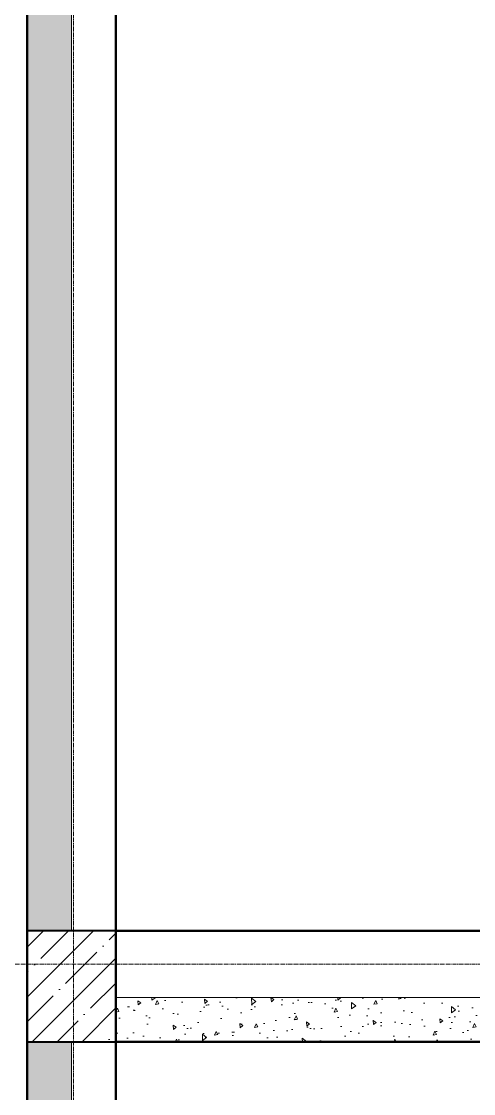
# Model space of a CAD drawing. Header units: millimetres. Extents: x -7155 to 483283, y -227682 to 148426.
# Drawn here: x 45825 to 47861, y 90316 to 95150 of the extents above; entities that cross this region are included whole.
import ezdxf

# ---------------------------------------------------------------- set-up
doc = ezdxf.new("R2010")
doc.units = ezdxf.units.MM
doc.linetypes.add('CENTER2', pattern=[28.575, 19.05, -3.175, 3.175, -3.175])
doc.linetypes.add('HIDDEN2', pattern=[4.7625, 3.175, -1.5875])
for name, color, linetype, lineweight in [('АР_Колонны', 70, 'Continuous', 30), ('АР_Стены ЖБ', 7, 'Continuous', 30), ('АР_Стены ПЕНОблок', 52, 'Continuous', 20), ('АР_Тонкая', 254, 'Continuous', 5), ('АР_Штриховка', 8, 'Continuous', 0)]:
    doc.layers.add(name, color=color, linetype=linetype, lineweight=lineweight)
doc.layers.add('АР_Оси_РД_100', color=7, linetype='Continuous', lineweight=0, true_color=0x525252)
doc.layers.add('РД_Оси_100', color=7, linetype='Continuous', lineweight=0, true_color=0x525252)
doc.layers.add('КР_Балки-0.5', color=60, linetype='Continuous', lineweight=50, plot=False)

# ---------------------------------------------------------------- blocks, each defined once
blk = doc.blocks.new('СОШ_2200_АР_ОСИ_М100_28.05.24')
at = {"layer": 'АР_Оси_РД_100', "linetype": 'CENTER2'}
blk.add_line((-5954.958, 90900), (119910, 90900), dxfattribs=at)
blk.add_lwpolyline([(46060, -6163.105), (46060, 139538.679), (46130, 139938.679)], dxfattribs=at)

msp = doc.modelspace()

# ---------------------------------------------------------------- hatches: boundary and pattern name
at = {"layer": 'АР_Штриховка', "linetype": 'Continuous', "lineweight": 0, "true_color": 0x000000}
h = msp.add_hatch(dxfattribs=at)
h.set_pattern_fill('AR-CONC', color=18, angle=-315, style=0)
h.paths.add_polyline_path([(46050.2, 96100), (45850.2, 96100), (45850.2, 91050), (46050.2, 91050)], flags=0)
at = {"layer": 'АР_Штриховка', "linetype": 'Continuous', "lineweight": 5, "true_color": 0x000000}
h = msp.add_hatch(dxfattribs=at)
h.set_pattern_fill('ANSI35', color=18, scale=25, style=0)
h.paths.add_polyline_path([(45850, 90550), (46250, 90550), (46250, 91050), (45850, 91050)], flags=0)
at = {"layer": 'АР_Штриховка', "linetype": 'Continuous', "lineweight": 0, "true_color": 0x000000}
h = msp.add_hatch(dxfattribs=at)
h.set_pattern_fill('AR-CONC', color=18, angle=-315, style=0)
h.paths.add_polyline_path([(46250, 90750), (46250, 90550), (48060, 90550), (48060, 90750)], flags=0)
h = msp.add_hatch(dxfattribs=at)
h.set_pattern_fill('AR-CONC', color=18, angle=-315, style=0)
h.paths.add_polyline_path([(46050.3, 90550), (45850.3, 90550), (45850.3, 90000), (46050.3, 90000)], flags=0)
h.paths.add_polyline_path([(46050.3, 88000), (45850.3, 88000), (45850.4, 86400), (46000.4, 86466.7), (46050.4, 86600)], flags=0)
h.paths.add_polyline_path([(46050.4, 86400), (46000.4, 86466.7), (45850.4, 86400), (45850.4, 85100), (46050.4, 85100)], flags=0)

# ---------------------------------------------------------------- linework, layer by layer
at = {"layer": 'АР_Колонны', "color": 18, "linetype": 'HIDDEN2', "lineweight": 25, "true_color": 0x000000}
for p, q in [((45850, 91050), (46250, 91050)), ((45850, 90550), (45850, 91050)), ((46250, 91050), (46250, 90550)), ((46250, 90550), (45850, 90550))]:
    msp.add_line(p, q, dxfattribs=at)
at = {"layer": 'АР_Колонны', "color": 18, "linetype": 'Continuous', "lineweight": 30, "true_color": 0x000000}
for p, q in [((46250, 91050), (45850, 91050)), ((45850, 91050), (45850, 90550)), ((46250, 90550), (46250, 91050)), ((45850, 90550), (46250, 90550))]:
    msp.add_line(p, q, dxfattribs=at)
at = {"layer": 'АР_Стены ЖБ', "color": 18, "linetype": 'Continuous', "lineweight": 40, "true_color": 0x000000}
for p, q in [((46250, 91050), (45850, 91050)), ((45850, 91050), (45850, 90550)), ((46250, 90550), (46250, 91050)), ((45850, 90550), (46250, 90550))]:
    msp.add_line(p, q, dxfattribs=at)
at = {"layer": 'АР_Стены ПЕНОблок', "color": 18, "linetype": 'Continuous', "lineweight": 20, "true_color": 0x000000}
for p, q in [((45850.2, 96100), (45850.2, 91050)), ((46050.2, 91050), (46050.2, 96100)), ((45850.2, 91050), (46050.2, 91050)), ((46250, 90750), (46250, 90550)), ((48060, 90750), (46250, 90750)), ((46050.3, 90550), (45850.3, 90550)), ((45850.3, 90550), (45850.3, 90000)), ((46050.3, 90000), (46050.3, 90550)), ((46250, 90550), (48060, 90550))]:
    msp.add_line(p, q, dxfattribs=at)
at = {"layer": 'АР_Тонкая', "color": 18, "lineweight": 13, "true_color": 0x000000}
msp.add_line((45850, 100600), (45850, 68575), dxfattribs=at)
at = {"layer": 'КР_Балки-0.5', "color": 18, "ltscale": 200, "true_color": 0x000000}
for p, q in [((45850, 68975), (45850, 100100)), ((46250, 100100), (46250, 68975)), ((46250, 91050), (105050, 91050)), ((46250, 90550), (46250, 91050)), ((46250, 91050), (105050, 91050)), ((46250, 90550), (46250, 91050)), ((105050, 90550), (46250, 90550)), ((105050, 90550), (46250, 90550))]:
    msp.add_line(p, q, dxfattribs=at)

# ---------------------------------------------------------------- block references
at = {"layer": 'РД_Оси_100'}
msp.add_blockref('СОШ_2200_АР_ОСИ_М100_28.05.24', (0, 0), dxfattribs=at)

doc.saveas('drawing.dxf')
